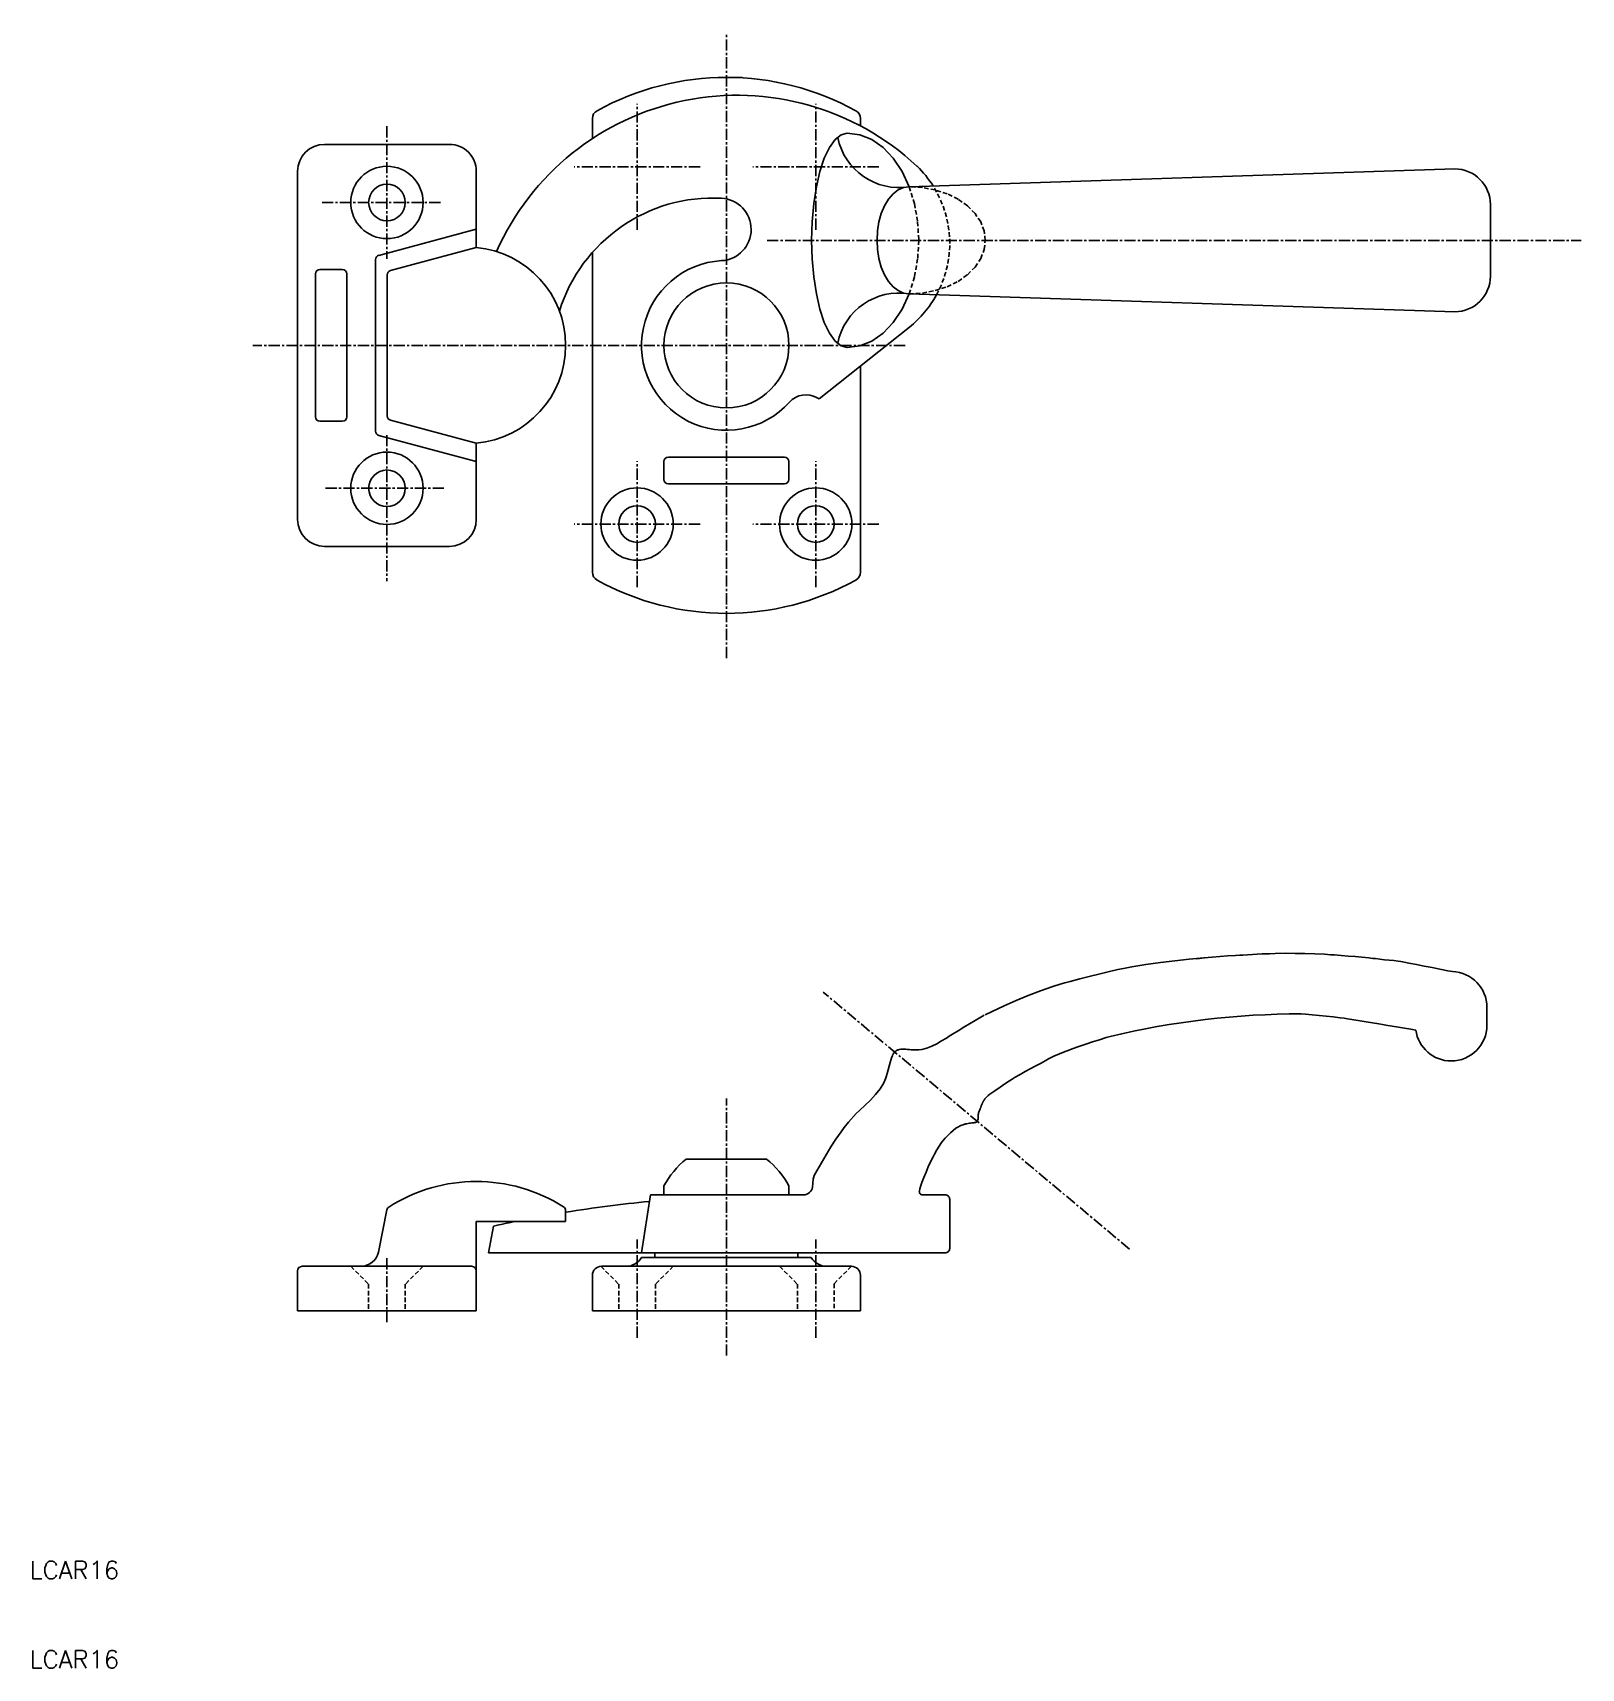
# Model space of a CAD drawing. Extents: x 10 to 184, y 10 to 193.
import ezdxf

# ---------------------------------------------------------------- set-up
doc = ezdxf.new("R2010")
doc.units = 0
doc.linetypes.add('CENTER', pattern=[2, 1.25, -0.25, 0.25, -0.25])
doc.linetypes.add('DASHED', pattern=[0.75, 0.5, -0.25])
doc.layers.get('0').update_dxf_attribs({"linetype": 'CONTINUOUS'})
doc.layers.add('CENTER', color=1, linetype='CENTER')
doc.styles.get("Standard").update_dxf_attribs({"font": 'txt.shx'})

msp = doc.modelspace()

# ---------------------------------------------------------------- linework, layer by layer
at = {"color": 7, "linetype": 'CONTINUOUS'}
for p, q in [((88, 188.1), (89.77, 188.1)), ((73, 181.26), (73, 183.5)), ((103, 182.68), (103, 183.5)), ((100.16, 181.14), (100.84, 181.68)), ((100.84, 181.68), (101.53, 181.86)), ((101.53, 181.86), (102.92, 181.68)), ((102.92, 181.68), (104.27, 181.14)), ((43, 180.6), (57, 180.6)), ((98.96, 179.06), (99.53, 180.26)), ((99.53, 180.26), (100.16, 181.14)), ((104.27, 181.14), (105.53, 180.26)), ((105.53, 180.26), (106.67, 179.06)), ((98.47, 177.58), (98.96, 179.06)), ((106.67, 179.06), (107.66, 177.58)), ((169.53, 177.86), (108.46, 175.86)), ((109.32, 178.18), (109.35, 178.15)), ((40, 138.6), (40, 177.6)), ((60, 169.06), (60, 177.6)), ((97.77, 173.97), (98.07, 175.86)), ((98.07, 175.86), (98.47, 177.58)), ((107.66, 177.58), (108.46, 175.86)), ((108.46, 175.86), (107.83, 175.77)), ((97.59, 171.95), (97.77, 173.97)), ((106.15, 174.46), (105.7, 173.72)), ((106.66, 175.06), (106.15, 174.46)), ((107.23, 175.5), (106.66, 175.06)), ((107.83, 175.77), (107.23, 175.5)), ((105.34, 172.86), (105.08, 171.92)), ((105.7, 173.72), (105.34, 172.86)), ((173.53, 165.86), (173.53, 173.86)), ((60, 171.1), (49.08, 168.18)), ((97.53, 169.86), (97.59, 171.95)), ((104.91, 170.91), (104.86, 169.86)), ((105.08, 171.92), (104.91, 170.91)), ((60, 169.06), (50.4, 166.49)), ((73, 132.71), (73, 168.51)), ((97.59, 167.78), (97.53, 169.86)), ((104.86, 169.86), (104.91, 168.82)), ((104.91, 168.82), (105.08, 167.81)), ((48.71, 167.7), (48.71, 148.51)), ((97.77, 165.76), (97.59, 167.78)), ((105.08, 167.81), (105.34, 166.86)), ((105.34, 166.86), (105.7, 166.01)), ((42, 150.1), (42, 166.1)), ((42.5, 166.6), (45, 166.6)), ((45.5, 166.1), (45.5, 150.1)), ((50.03, 166), (50.03, 150.2)), ((98.07, 163.86), (97.77, 165.76)), ((105.7, 166.01), (106.15, 165.27)), ((106.15, 165.27), (106.66, 164.67)), ((98.47, 162.15), (98.07, 163.86)), ((106.66, 164.67), (107.23, 164.23)), ((107.23, 164.23), (107.83, 163.96)), ((108.46, 163.86), (107.66, 162.15)), ((108.46, 163.86), (107.66, 162.15)), ((107.83, 163.96), (108.46, 163.86)), ((169.53, 161.86), (108.46, 163.86)), ((98.96, 160.67), (98.47, 162.15)), ((107.66, 162.15), (106.67, 160.67)), ((108.48, 160.15), (98.39, 152.1)), ((99.53, 159.47), (98.96, 160.67)), ((100.16, 158.59), (99.53, 159.47)), ((105.53, 159.47), (104.27, 158.59)), ((106.67, 160.67), (105.53, 159.47)), ((100.84, 158.05), (100.16, 158.59)), ((101.53, 157.86), (100.84, 158.05)), ((102.92, 158.05), (101.53, 157.86)), ((104.27, 158.59), (102.92, 158.05)), ((103, 132.71), (103, 155.78)), ((98.39, 152.1), (98.16, 152.24)), ((45, 149.6), (42.5, 149.6)), ((50.4, 149.71), (60, 147.14)), ((60, 145.1), (49.08, 148.03)), ((60, 147.14), (60, 138.6)), ((81, 145.1), (81, 143.1)), ((94.5, 145.6), (81.5, 145.6)), ((95, 143.1), (95, 145.1)), ((81.5, 142.6), (94.5, 142.6)), ((57, 135.6), (43, 135.6)), ((143.24, 89.69), (144.11, 89.75)), ((144.11, 89.75), (144.98, 89.8)), ((144.98, 89.8), (145.48, 89.83)), ((145.48, 89.83), (145.8, 89.85)), ((145.8, 89.85), (146.34, 89.88)), ((146.34, 89.88), (146.88, 89.91)), ((146.88, 89.91), (147.42, 89.94)), ((147.42, 89.94), (147.96, 89.97)), ((147.96, 89.97), (148.5, 89.99)), ((148.5, 89.99), (148.81, 90)), ((148.81, 90), (149.45, 90.02)), ((149.45, 90.02), (150.55, 90.04)), ((150.55, 90.04), (151.66, 90.03)), ((151.66, 90.03), (152.76, 90.02)), ((152.76, 90.02), (153.87, 89.98)), ((153.87, 89.98), (154.97, 89.93)), ((154.97, 89.93), (155.61, 89.89)), ((155.61, 89.89), (156.06, 89.86)), ((156.06, 89.86), (156.83, 89.81)), ((156.83, 89.81), (157.6, 89.74)), ((157.6, 89.74), (158.37, 89.68)), ((130.75, 87.98), (129.68, 87.72)), ((131.82, 88.22), (130.75, 87.98)), ((132.44, 88.35), (131.82, 88.22)), ((133.37, 88.52), (132.44, 88.35)), ((134.97, 88.79), (133.37, 88.52)), ((136.58, 89.01), (134.97, 88.79)), ((138.19, 89.2), (136.58, 89.01)), ((139.81, 89.37), (138.19, 89.2)), ((141.44, 89.53), (139.81, 89.37)), ((140.65, 89.43), (141.51, 89.53)), ((142.38, 89.62), (141.44, 89.53)), ((141.51, 89.53), (142.38, 89.62)), ((142.38, 89.62), (143.24, 89.69)), ((158.37, 89.68), (159.14, 89.6)), ((159.14, 89.6), (159.91, 89.52)), ((159.91, 89.52), (160.35, 89.48)), ((160.35, 89.48), (160.65, 89.45)), ((160.65, 89.45), (161.16, 89.39)), ((161.16, 89.39), (161.68, 89.33)), ((161.68, 89.33), (162.19, 89.27)), ((162.19, 89.27), (162.7, 89.22)), ((162.7, 89.22), (163.21, 89.16)), ((163.21, 89.16), (163.51, 89.12)), ((163.51, 89.12), (163.87, 89.05)), ((163.87, 89.05), (164.38, 88.95)), ((164.38, 88.95), (165.26, 88.78)), ((165.26, 88.78), (166.13, 88.61)), ((166.13, 88.61), (167.01, 88.44)), ((167.01, 88.44), (167.88, 88.26)), ((167.88, 88.26), (168.76, 88.09)), ((168.76, 88.09), (169.27, 87.99)), ((124.55, 86.33), (123.16, 85.85)), ((125.37, 86.58), (124.55, 86.33)), ((125.87, 86.72), (125.37, 86.58)), ((126.48, 86.89), (125.87, 86.72)), ((127.55, 87.17), (126.48, 86.89)), ((128.61, 87.45), (127.55, 87.17)), ((129.68, 87.72), (128.61, 87.45)), ((120.43, 84.75), (119.08, 84.15)), ((121.79, 85.32), (120.43, 84.75)), ((123.16, 85.85), (121.79, 85.32)), ((115.22, 82.14), (115.85, 82.51)), ((115.85, 82.51), (116.48, 82.88)), ((116.48, 82.88), (116.85, 83.1)), ((117.74, 83.53), (116.96, 83.16)), ((119.08, 84.15), (117.74, 83.53)), ((152.36, 83.26), (152.81, 83.22)), ((152.81, 83.22), (153.59, 83.15)), ((153.59, 83.15), (154.36, 83.08)), ((154.36, 83.08), (155.14, 83.01)), ((155.14, 83.01), (155.92, 82.92)), ((155.92, 82.92), (156.69, 82.83)), ((156.69, 82.83), (157.14, 82.77)), ((157.14, 82.77), (157.54, 82.72)), ((157.54, 82.72), (158.24, 82.61)), ((158.24, 82.61), (158.94, 82.5)), ((158.94, 82.5), (159.63, 82.38)), ((173.14, 83.99), (173.14, 81.99)), ((112.63, 80.56), (112.93, 80.75)), ((112.93, 80.75), (113.31, 80.98)), ((113.31, 80.98), (113.95, 81.38)), ((113.95, 81.38), (114.59, 81.76)), ((114.59, 81.76), (115.22, 82.14)), ((130.51, 80.6), (129.75, 80.37)), ((130.95, 80.74), (130.51, 80.6)), ((159.63, 82.38), (160.33, 82.26)), ((160.33, 82.26), (161.03, 82.14)), ((161.03, 82.14), (161.43, 82.07)), ((161.43, 82.07), (161.83, 82)), ((161.83, 82), (162.53, 81.88)), ((162.53, 81.88), (163.23, 81.77)), ((163.23, 81.77), (163.92, 81.66)), ((163.92, 81.66), (164.62, 81.54)), ((164.62, 81.54), (165.17, 81.45)), ((106.61, 78.67), (106.65, 78.75)), ((106.65, 78.75), (106.69, 78.83)), ((106.69, 78.83), (106.75, 78.9)), ((106.75, 78.9), (106.78, 78.94)), ((106.78, 78.94), (106.81, 78.98)), ((106.81, 78.98), (106.88, 79.04)), ((106.88, 79.04), (106.95, 79.1)), ((106.95, 79.1), (107.03, 79.15)), ((107.03, 79.15), (107.12, 79.19)), ((107.12, 79.19), (107.2, 79.22)), ((107.2, 79.22), (107.25, 79.24)), ((107.25, 79.24), (107.35, 79.27)), ((107.35, 79.27), (107.53, 79.3)), ((107.53, 79.3), (107.72, 79.31)), ((107.72, 79.31), (107.9, 79.31)), ((107.9, 79.31), (108.08, 79.3)), ((108.08, 79.3), (108.27, 79.28)), ((108.27, 79.28), (108.38, 79.27)), ((108.38, 79.27), (108.49, 79.26)), ((108.49, 79.26), (108.68, 79.24)), ((108.68, 79.24), (108.86, 79.23)), ((108.86, 79.23), (109.05, 79.23)), ((109.05, 79.23), (109.24, 79.23)), ((109.24, 79.23), (109.42, 79.23)), ((109.42, 79.23), (109.53, 79.24)), ((109.53, 79.24), (109.87, 79.29)), ((109.87, 79.29), (110.44, 79.43)), ((110.44, 79.43), (111.01, 79.65)), ((111.01, 79.65), (111.55, 79.92)), ((111.55, 79.92), (112.09, 80.23)), ((112.09, 80.23), (112.63, 80.56)), ((125.29, 78.79), (124.67, 78.52)), ((125.91, 79.04), (125.29, 78.79)), ((126.27, 79.18), (125.91, 79.04)), ((126.71, 79.35), (126.27, 79.18)), ((127.47, 79.62), (126.71, 79.35)), ((128.23, 79.88), (127.47, 79.62)), ((128.98, 80.12), (128.23, 79.88)), ((129.75, 80.37), (128.98, 80.12)), ((106.01, 76.59), (106.12, 76.99)), ((106.12, 76.99), (106.23, 77.39)), ((106.23, 77.39), (106.33, 77.8)), ((106.33, 77.8), (106.45, 78.21)), ((106.45, 78.21), (106.53, 78.45)), ((106.53, 78.45), (106.54, 78.5)), ((106.54, 78.5), (106.58, 78.58)), ((106.58, 78.58), (106.61, 78.67)), ((122, 77.12), (121.43, 76.81)), ((122.58, 77.42), (122, 77.12)), ((123.16, 77.72), (122.58, 77.42)), ((123.49, 77.89), (123.16, 77.72)), ((124.07, 78.22), (123.49, 77.89)), ((124.67, 78.52), (124.07, 78.22)), ((105.2, 74.87), (105.61, 75.56)), ((105.61, 75.56), (105.8, 75.98)), ((105.8, 75.98), (105.88, 76.2)), ((105.88, 76.2), (106.01, 76.59)), ((119.16, 75.42), (118.65, 75.06)), ((119.68, 75.77), (119.16, 75.42)), ((119.99, 75.97), (119.68, 75.77)), ((120.31, 76.16), (119.99, 75.97)), ((120.87, 76.49), (120.31, 76.16)), ((121.43, 76.81), (120.87, 76.49)), ((103.54, 73.03), (104.14, 73.62)), ((104.14, 73.62), (104.7, 74.23)), ((104.7, 74.23), (105.2, 74.87)), ((116.65, 73.25), (116.63, 73.21)), ((116.66, 73.28), (116.65, 73.25)), ((116.67, 73.31), (116.66, 73.28)), ((116.69, 73.35), (116.67, 73.31)), ((116.7, 73.38), (116.69, 73.35)), ((116.71, 73.4), (116.7, 73.38)), ((116.73, 73.42), (116.71, 73.4)), ((116.75, 73.46), (116.73, 73.42)), ((116.77, 73.49), (116.75, 73.46)), ((116.79, 73.53), (116.77, 73.49)), ((116.81, 73.57), (116.79, 73.53)), ((116.84, 73.6), (116.81, 73.57)), ((116.85, 73.62), (116.84, 73.6)), ((116.93, 73.74), (116.85, 73.62)), ((117.1, 73.93), (116.93, 73.74)), ((117.29, 74.11), (117.1, 73.93)), ((117.5, 74.27), (117.29, 74.11)), ((117.72, 74.42), (117.5, 74.27)), ((117.95, 74.56), (117.72, 74.42)), ((118.06, 74.63), (117.95, 74.56)), ((118.65, 75.06), (118.06, 74.63)), ((102.53, 72.12), (101.67, 71.13)), ((102.53, 72.12), (102.9, 72.45)), ((102.9, 72.45), (103.54, 73.03)), ((116.15, 71.39), (116.17, 71.46)), ((116.17, 71.46), (116.19, 71.54)), ((116.19, 71.62), (116.2, 71.67)), ((116.19, 71.54), (116.19, 71.62)), ((116.2, 72.01), (116.21, 72.09)), ((116.2, 71.94), (116.2, 72.01)), ((116.2, 71.87), (116.2, 71.94)), ((116.2, 71.79), (116.2, 71.87)), ((116.2, 71.72), (116.2, 71.79)), ((116.2, 71.67), (116.2, 71.72)), ((116.21, 72.09), (116.22, 72.13)), ((116.22, 72.13), (116.23, 72.18)), ((116.23, 72.18), (116.25, 72.27)), ((116.25, 72.27), (116.29, 72.36)), ((116.29, 72.36), (116.32, 72.45)), ((116.32, 72.45), (116.36, 72.53)), ((116.36, 72.53), (116.4, 72.62)), ((116.4, 72.62), (116.42, 72.67)), ((116.42, 72.67), (116.44, 72.7)), ((116.44, 72.7), (116.45, 72.75)), ((116.45, 72.75), (116.47, 72.79)), ((116.47, 72.79), (116.49, 72.84)), ((116.49, 72.84), (116.51, 72.89)), ((116.51, 72.89), (116.52, 72.93)), ((116.52, 72.93), (116.53, 72.96)), ((116.53, 72.96), (116.59, 73.11)), ((116.56, 73.03), (116.62, 73.19)), ((116.63, 73.21), (116.62, 73.19)), ((100.85, 70.06), (100.26, 69.22)), ((101.2, 70.54), (100.85, 70.06)), ((101.67, 71.13), (101.2, 70.54)), ((112.5, 69.35), (112.78, 69.65)), ((112.78, 69.65), (113.07, 69.94)), ((113.07, 69.94), (113.37, 70.21)), ((113.37, 70.21), (113.7, 70.45)), ((113.7, 70.45), (113.9, 70.57)), ((113.9, 70.57), (113.97, 70.62)), ((113.97, 70.62), (114.1, 70.68)), ((114.1, 70.68), (114.24, 70.75)), ((114.24, 70.75), (114.37, 70.8)), ((114.37, 70.8), (114.51, 70.85)), ((114.51, 70.85), (114.65, 70.9)), ((114.65, 70.9), (114.73, 70.92)), ((114.73, 70.92), (114.8, 70.94)), ((114.8, 70.94), (114.93, 70.97)), ((114.93, 70.97), (115.06, 70.99)), ((115.06, 70.99), (115.2, 71.01)), ((115.2, 71.01), (115.33, 71.03)), ((115.33, 71.03), (115.47, 71.05)), ((115.47, 71.05), (115.56, 71.06)), ((115.56, 71.06), (115.61, 71.06)), ((115.61, 71.06), (115.7, 71.08)), ((115.7, 71.08), (115.79, 71.09)), ((115.79, 71.09), (115.88, 71.12)), ((115.88, 71.12), (115.95, 71.15)), ((115.95, 71.15), (116.02, 71.19)), ((116.02, 71.19), (116.06, 71.22)), ((116.06, 71.22), (116.08, 71.26)), ((116.08, 71.26), (116.12, 71.32)), ((116.12, 71.32), (116.15, 71.39)), ((99.7, 68.36), (99.17, 67.49)), ((100.26, 69.22), (99.7, 68.36)), ((111.57, 68.05), (111.3, 67.57)), ((112.08, 68.85), (111.57, 68.05)), ((112.08, 68.85), (112.23, 69.04)), ((112.23, 69.04), (112.5, 69.35)), ((83.5, 67), (92.5, 67)), ((98.64, 66.6), (98.13, 65.7)), ((99.17, 67.49), (98.64, 66.6)), ((110.59, 66.12), (110.35, 65.54)), ((110.85, 66.69), (110.59, 66.12)), ((111.13, 67.25), (110.85, 66.69)), ((111.3, 67.57), (111.13, 67.25)), ((97.62, 63.87), (97.73, 64.74)), ((97.84, 65.18), (97.73, 64.74)), ((98.13, 65.7), (97.84, 65.18)), ((109.88, 64.38), (109.75, 64.04)), ((110.11, 64.96), (109.88, 64.38)), ((110.35, 65.54), (110.11, 64.96)), ((78.5, 56.5), (79.5, 63)), ((79.5, 63), (96.63, 63)), ((81, 64), (81, 63)), ((95, 63), (95, 64)), ((109.59, 63.36), (109.6, 63.44)), ((109.6, 63.29), (109.59, 63.36)), ((109.6, 63.44), (109.66, 63.69)), ((109.61, 63.22), (109.6, 63.29)), ((109.64, 63.16), (109.61, 63.22)), ((109.69, 63.1), (109.64, 63.16)), ((109.75, 64.04), (109.66, 63.69)), ((109.74, 63.06), (109.69, 63.1)), ((109.8, 63.03), (109.74, 63.06)), ((109.87, 63.01), (109.8, 63.03)), ((109.95, 63), (109.87, 63.01)), ((112.48, 63), (109.95, 63)), ((112.58, 62.99), (112.5, 63)), ((112.67, 62.97), (112.58, 62.99)), ((112.75, 62.93), (112.67, 62.97)), ((112.82, 62.88), (112.75, 62.93)), ((112.88, 62.82), (112.82, 62.88)), ((112.93, 62.75), (112.88, 62.82)), ((112.97, 62.67), (112.93, 62.75)), ((112.99, 62.59), (112.97, 62.67)), ((113, 62.5), (112.99, 62.59)), ((113, 57), (113, 62.5)), ((49.99, 61.32), (49.04, 56.6)), ((70, 61.23), (70, 60)), ((70, 60), (60, 60)), ((60, 60), (60, 50)), ((61.91, 59.5), (61.38, 56.5)), ((112.93, 56.75), (112.97, 56.83)), ((112.97, 56.83), (112.99, 56.91)), ((112.99, 56.91), (113, 57)), ((40.5, 55), (59.5, 55)), ((112.5, 56.5), (61.38, 56.5)), ((102, 55), (74, 55)), ((97.5, 56), (78.5, 56)), ((80, 56), (80, 56.5)), ((96, 56), (96, 56.5)), ((112.5, 56.5), (112.58, 56.51)), ((112.58, 56.51), (112.67, 56.53)), ((112.67, 56.53), (112.75, 56.57)), ((112.75, 56.57), (112.82, 56.62)), ((112.82, 56.62), (112.88, 56.68)), ((112.88, 56.68), (112.93, 56.75)), ((40, 50), (40, 54.5)), ((73, 54), (73, 50)), ((103, 50), (103, 54)), ((60, 50), (40, 50)), ((73, 50), (103, 50))]:
    msp.add_line(p, q, dxfattribs=at)
at = {"color": 3, "linetype": 'DASHED'}
for p, q in [((109.94, 175.77), (108.46, 175.86)), ((108.46, 175.86), (109.05, 173.97)), ((109.05, 173.97), (109.41, 171.95)), ((111.37, 175.5), (109.94, 175.77)), ((112.72, 175.06), (111.37, 175.5)), ((113.94, 174.46), (112.72, 175.06)), ((114.99, 173.72), (113.94, 174.46)), ((115.84, 172.86), (114.99, 173.72)), ((116.47, 171.92), (115.84, 172.86)), ((109.41, 171.95), (109.53, 169.86)), ((116.85, 170.91), (116.47, 171.92)), ((116.98, 169.86), (116.85, 170.91)), ((109.53, 169.86), (109.41, 167.78)), ((116.47, 167.81), (116.85, 168.82)), ((116.85, 168.82), (116.98, 169.86)), ((109.41, 167.78), (109.05, 165.76)), ((114.99, 166.01), (115.84, 166.86)), ((115.84, 166.86), (116.47, 167.81)), ((109.05, 165.76), (108.46, 163.86)), ((112.72, 164.67), (113.94, 165.27)), ((113.94, 165.27), (114.99, 166.01)), ((108.46, 163.86), (109.94, 163.96)), ((109.94, 163.96), (111.37, 164.23)), ((111.37, 164.23), (112.72, 164.67)), ((45.95, 55), (47.95, 53)), ((54.05, 55), (52.05, 53)), ((73.95, 55), (75.95, 53)), ((82.05, 55), (80.05, 53)), ((93.95, 55), (95.95, 53)), ((102, 55), (100.05, 53.05)), ((47.95, 53), (47.95, 50)), ((52.05, 53), (52.05, 50)), ((75.95, 53), (75.95, 50)), ((80.05, 53), (80.05, 50)), ((95.95, 53), (95.95, 50)), ((100.05, 53.05), (100.05, 50))]:
    msp.add_line(p, q, dxfattribs=at)
at = {"color": 7, "linetype": 'CONTINUOUS'}
for centre, radius in [((50, 174.1), 4.05), ((50, 174.1), 2.05), ((88, 158.1), 7), ((50, 142.1), 4.05), ((50, 142.1), 2.05), ((78, 138.1), 4.05), ((98, 138.1), 4.05), ((78, 138.1), 2.05), ((98, 138.1), 2.05)]:
    msp.add_circle(centre, radius, dxfattribs=at)
for centre, radius, start, end in [((88, 158.1), 30, 61.1343, 118.8657), ((89.2, 156.6), 29.5, 46.9951, 155.9825), ((74, 183.5), 1, 118.8657, 180), ((102, 183.5), 1, 0, 61.1343), ((107.32, 182.77), 7, 191.4773, 279.3649), ((43, 177.6), 3, 90, 180), ((57, 177.6), 3, 359.9861, 90), ((101, 169.53), 12, 32.3576, 45.8996), ((169.53, 173.86), 4, 0, 90), ((86.5, 156.6), 18, 86.954, 162.754), ((87.27, 171.08), 3.5, 273.2169, 86.954), ((59, 158.1), 11, 275.2159, 84.7841), ((49.21, 167.7), 0.5, 105, 180), ((88, 158.1), 9.5, 93.2169, 317.9753), ((42.5, 166.1), 0.5, 90, 180), ((45, 166.1), 0.5, 0, 90), ((50.53, 166), 0.5, 105.0154, 180), ((169.53, 165.86), 4, 270, 0), ((107.32, 156.96), 7, 80.6328, 168.525), ((101, 169.53), 12, 308.5614, 331.2839), ((96.91, 150.07), 2.5, 60, 137.9753), ((50.53, 150.2), 0.5, 180, 255), ((42.5, 150.1), 0.5, 180, 270), ((45, 150.1), 0.5, 270, 0), ((49.21, 148.51), 0.5, 180, 255), ((81.5, 145.1), 0.5, 90, 180), ((94.5, 145.1), 0.5, 0, 90), ((81.5, 143.1), 0.5, 180, 270), ((94.5, 143.1), 0.5, 270, 0), ((43, 138.6), 3, 180, 270), ((57, 138.6), 3, 270, 0), ((74, 132.71), 1, 180, 241.1343), ((102, 132.71), 1, 298.8657, 0), ((88, 158.1), 30, 241.1343, 298.8657), ((169.14, 83.99), 4, 0, 88.1887), ((152.36, -9.02), 92.28, 90, 103.4159), ((169.14, 81.99), 4, 187.6607, 270), ((169.14, 81.99), 4, 270, 0), ((89.78, 59.22), 10, 128.9347, 151.4541), ((86.22, 59.22), 10, 28.5459, 51.0653), ((60, 46.33), 18.17, 57.4704, 122.5985), ((94.13, -87), 150, 95.6393, 99.2565), ((96.63, 64), 1, 270, 352.7906), ((50.48, 61.22), 0.5, 122.5985, 168.5498), ((69.5, 61.23), 0.5, 0, 57.4704), ((94.13, -87), 150, 101.4783, 102.4015), ((40.5, 54.5), 0.5, 90, 180), ((47.08, 57), 2, 270, 348.5498), ((59.5, 54.5), 0.5, 0, 90), ((74, 54), 1, 90, 180), ((76.77, 57), 2, 270, 330), ((99.23, 57), 2, 210, 270), ((102, 54), 1, 0, 90)]:
    msp.add_arc(centre, radius, start, end, dxfattribs=at)
at = {"color": 3, "linetype": 'DASHED'}
msp.add_arc((101, 169.53), 12, 331.2839, 32.3576, dxfattribs=at)
at = {"layer": 'CENTER', "color": 1, "linetype": 'CENTER'}
for p, q in [((88, 123.1), (88, 193.1)), ((78, 171.05), (78, 185.15)), ((98, 171.05), (98, 185.15)), ((50, 182.63), (50, 167.78)), ((85.05, 178.1), (70.95, 178.1)), ((105.05, 178.1), (90.95, 178.1)), ((42.73, 174.1), (56.21, 174.1)), ((92.56, 169.86), (183.7, 169.86)), ((108, 158.1), (35, 158.1)), ((50, 148.05), (50, 131.71)), ((78, 131.05), (78, 145.15)), ((98, 131.05), (98, 145.15)), ((43.13, 142.1), (56.41, 142.1)), ((85.05, 138.1), (70.95, 138.1)), ((105.05, 138.1), (90.95, 138.1)), ((133.14, 56.91), (98.85, 85.69)), ((88, 45), (88, 73.78)), ((78, 47), (78, 58)), ((98, 47), (98, 58)), ((50, 55.91), (50, 48.76))]:
    msp.add_line(p, q, dxfattribs=at)

# ---------------------------------------------------------------- texts
at = {"color": 7, "linetype": 'CONTINUOUS'}
for p in [(10, 20), (10, 10)]:
    msp.add_text('LCAR16', height=2, dxfattribs=at).set_placement(p)

doc.saveas('drawing.dxf')
